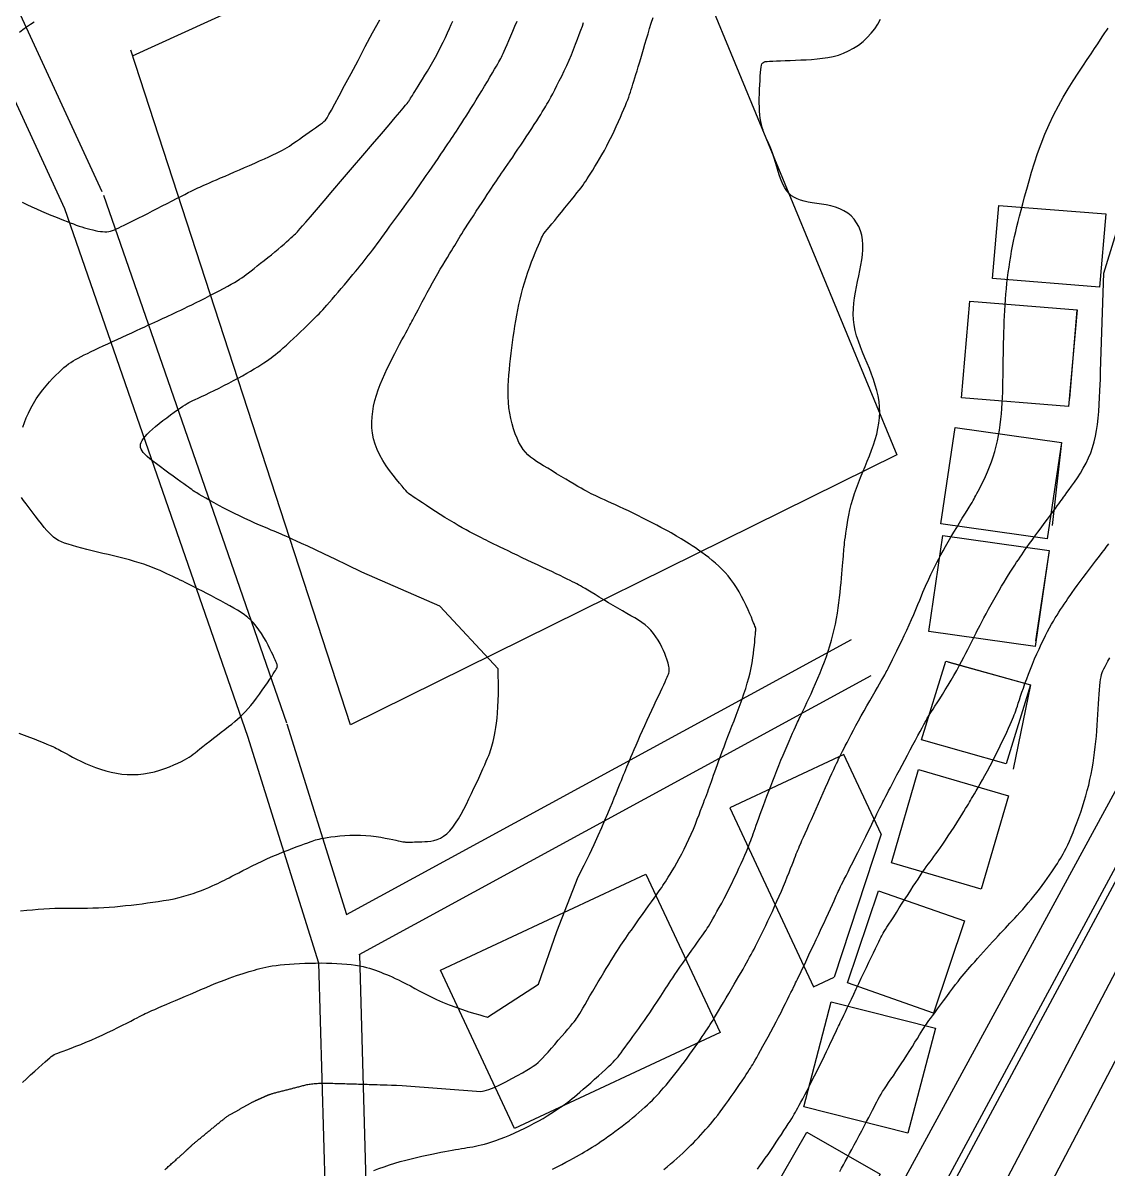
# Model space of a CAD drawing. Header units: millimetres. Extents: x 2899851 to 5794060, y -1331222 to -659598.
# Drawn here: x 3132783 to 3291428, y -1004469 to -836817 of the extents above; entities that cross this region are included whole.
import ezdxf

# ---------------------------------------------------------------- set-up
doc = ezdxf.new("R2010")
doc.units = ezdxf.units.MM
doc.layers.add('b_COLUMN', color=7, linetype='Continuous', lineweight=25)
doc.layers.add('PDF_contours', color=7, linetype='Continuous')
doc.layers.add('ref', color=10, linetype='Continuous')

msp = doc.modelspace()

# ---------------------------------------------------------------- linework, layer by layer
at = {"layer": 'b_COLUMN', "color": 5, "lineweight": 30, "extrusion": (0, 0, -1)}
msp.add_lwpolyline([(-3194767, -1144420), (-3301186, -946244, -0.1352526), (-3302938, -938470), (-3304124, -833155), (-3406802, -821377), (-3408539, -834765), (-3549096, -816526), (-3568312, -943959), (-3707479, -928134), (-3700907, -1056330), (-3467321, -1072490), (-3334100, -1190678), (-3196365, -1201619)], format="xyb", dxfattribs=at)
at = {"layer": 'b_COLUMN', "color": 251, "lineweight": 30, "true_color": 0x636466, "extrusion": (0, 0, -1)}
msp.add_lwpolyline([(-3223460, -1107248), (-3306463, -949101, -0.1356661), (-3308931, -938187), (-3305848, -872970)], format="xyb", dxfattribs=at)
msp.add_lwpolyline([(-3228773, -1110036), (-3293929, -985892)], dxfattribs=at)
at = {"layer": 'PDF_contours', "color": 242, "lineweight": 25, "true_color": 0xcc2026}
msp.add_lwpolyline([(3132437, -966694), (3133329, -966616), (3134189, -966542), (3135025, -966474), (3135842, -966413), (3136646, -966363), (3137444, -966326), (3138241, -966303), (3139037, -966291), (3139834, -966287), (3140630, -966286), (3141426, -966285), (3142223, -966281), (3143019, -966269), (3143816, -966246), (3144613, -966208), (3145410, -966157), (3146207, -966093), (3147004, -966020), (3147802, -965937), (3148599, -965847), (3149397, -965751), (3150194, -965652), (3150992, -965548), (3151786, -965440), (3152574, -965325), (3153353, -965202), (3154121, -965067), (3154874, -964919), (3155608, -964755), (3156322, -964574), (3157012, -964375), (3157675, -964161), (3158307, -963938), (3158905, -963710), (3159465, -963483), (3159984, -963262), (3160458, -963051), (3160883, -962856), (3161261, -962680), (3161602, -962518), (3161924, -962361), (3162242, -962202), (3162572, -962035), (3162930, -961851), (3163332, -961643), (3163795, -961403), (3164328, -961126), (3164928, -960818), (3165582, -960486), (3166281, -960136), (3167014, -959777), (3167771, -959415), (3168542, -959058), (3169315, -958713), (3170080, -958387), (3170828, -958081), (3171549, -957797), (3172234, -957535), (3172872, -957297), (3173454, -957084), (3173970, -956897), (3174411, -956738), (3174772, -956605), (3175071, -956496), (3175328, -956405), (3175567, -956328), (3175810, -956259), (3176078, -956195), (3176394, -956130), (3176780, -956059), (3177253, -955979), (3177806, -955895), (3178427, -955811), (3179105, -955735), (3179826, -955672), (3180579, -955627), (3181351, -955606), (3182132, -955616), (3182908, -955659), (3183669, -955732), (3184403, -955826), (3185101, -955935), (3185751, -956052), (3186342, -956169), (3186863, -956280), (3187304, -956377), (3187658, -956456), (3187936, -956515), (3188153, -956560), (3188325, -956590), (3188468, -956611), (3188595, -956622), (3188724, -956629), (3188868, -956631), (3189042, -956633), (3189246, -956633), (3189481, -956632), (3189747, -956629), (3190043, -956624), (3190369, -956617), (3190724, -956607), (3191108, -956594), (3191519, -956576), (3191954, -956543), (3192407, -956485), (3192872, -956391), (3193343, -956250), (3193815, -956050), (3194283, -955782), (3194741, -955433), (3195185, -954997), (3195615, -954480), (3196033, -953894), (3196439, -953250), (3196836, -952558), (3197225, -951829), (3197608, -951074), (3197986, -950304), (3198359, -949529), (3198725, -948760), (3199079, -948006), (3199417, -947277), (3199735, -946584), (3200029, -945935), (3200293, -945341), (3200525, -944812), (3200722, -944353), (3200887, -943953), (3201027, -943596), (3201145, -943267), (3201249, -942950), (3201344, -942630), (3201435, -942290), (3201527, -941916), (3201625, -941493), (3201727, -941017), (3201829, -940485), (3201929, -939893), (3202022, -939239), (3202106, -938519), (3202176, -937731), (3202231, -936872), (3202267, -935946), (3202286, -934992), (3202293, -934057), (3202291, -933187), (3202283, -932430), (3202273, -931831), (3202265, -931437), (3202261, -931296), (3193709, -922124), (3182345, -917169), (3180238, -916137), (3178420, -915256), (3176865, -914511), (3175549, -913888), (3174444, -913374), (3173526, -912952), (3172769, -912608), (3172147, -912329), (3171635, -912100), (3171209, -911910), (3170843, -911749), (3170515, -911605), (3170200, -911469), (3169874, -911329), (3169512, -911175), (3169091, -910996), (3168593, -910784), (3168022, -910540), (3167390, -910267), (3166707, -909967), (3165985, -909644), (3165235, -909300), (3164467, -908939), (3163693, -908563), (3162924, -908177), (3162169, -907787), (3161441, -907400), (3160749, -907025), (3160105, -906668), (3159519, -906337), (3159001, -906039), (3158562, -905783), (3158208, -905571), (3157921, -905394), (3157678, -905237), (3157455, -905086), (3157231, -904926), (3156981, -904743), (3156683, -904524), (3156314, -904253), (3155858, -903922), (3155329, -903539), (3154747, -903117), (3154135, -902672), (3153512, -902216), (3152901, -901763), (3152321, -901328), (3151795, -900923), (3151339, -900559), (3150953, -900233), (3150636, -899939), (3150384, -899668), (3150194, -899415), (3150063, -899173), (3149988, -898934), (3149965, -898693), (3149994, -898444), (3150073, -898182), (3150205, -897907), (3150391, -897616), (3150632, -897306), (3150931, -896975), (3151287, -896621), (3151703, -896242), (3152177, -895837), (3152696, -895416), (3153242, -894988), (3153799, -894564), (3154350, -894155), (3154880, -893771), (3155370, -893424), (3155805, -893122), (3156174, -892874), (3156490, -892671), (3156774, -892500), (3157045, -892349), (3157323, -892206), (3157627, -892058), (3157978, -891893), (3158396, -891699), (3158893, -891466), (3159463, -891197), (3160089, -890897), (3160758, -890573), (3161456, -890230), (3162168, -889874), (3162880, -889509), (3163577, -889143), (3164247, -888779), (3164886, -888422), (3165493, -888072), (3166066, -887734), (3166604, -887409), (3167105, -887100), (3167567, -886810), (3167989, -886540), (3168372, -886291), (3168724, -886055), (3169058, -885823), (3169384, -885584), (3169715, -885328), (3170062, -885045), (3170436, -884726), (3170849, -884360), (3171309, -883942), (3171806, -883480), (3172326, -882991), (3172856, -882488), (3173381, -881984), (3173888, -881496), (3174364, -881035), (3174794, -880618), (3175170, -880253), (3175500, -879930), (3175796, -879636), (3176072, -879356), (3176341, -879075), (3176616, -878780), (3176909, -878456), (3177234, -878089), (3177600, -877668), (3178001, -877201), (3178428, -876701), (3178872, -876177), (3179323, -875643), (3179773, -875110), (3180211, -874589), (3180628, -874092), (3181018, -873628), (3181383, -873194), (3181726, -872783), (3182052, -872389), (3182366, -872006), (3182672, -871627), (3182974, -871247), (3183276, -870859), (3183583, -870457), (3183896, -870039), (3184219, -869605), (3184551, -869151), (3184897, -868678), (3185257, -868182), (3185634, -867664), (3186029, -867120), (3186443, -866553), (3186869, -865971), (3187297, -865385), (3187720, -864809), (3188128, -864252), (3188512, -863728), (3188865, -863247), (3189176, -862821), (3189442, -862457), (3189671, -862141), (3189877, -861854), (3190073, -861578), (3190273, -861293), (3190490, -860983), (3190736, -860626), (3191027, -860206), (3191369, -859709), (3191756, -859148), (3192173, -858541), (3192609, -857907), (3193051, -857263), (3193485, -856629), (3193900, -856022), (3194281, -855462), (3194621, -854960), (3194923, -854512), (3195195, -854104), (3195446, -853725), (3195685, -853364), (3195918, -853007), (3196154, -852644), (3196402, -852262), (3196667, -851852), (3196952, -851411), (3197255, -850939), (3197577, -850435), (3197917, -849898), (3198274, -849329), (3198649, -848726), (3199041, -848090), (3199449, -847422), (3199864, -846736), (3200277, -846049), (3200679, -845376), (3201062, -844733), (3201415, -844137), (3201729, -843604), (3201996, -843150), (3202209, -842785), (3202378, -842491), (3202514, -842247), (3202630, -842027), (3202738, -841809), (3202850, -841569), (3202978, -841284), (3203135, -840930), (3203331, -840490), (3203561, -839969), (3203821, -839378), (3204104, -838728), (3204406, -838030), (3204720, -837296), (3205040, -836536)], dxfattribs=at)
at = {"layer": 'PDF_contours', "color": 3, "lineweight": 25}
for points in [[(3132680, -863049), (3133364, -863382), (3134068, -863709), (3134783, -864030), (3135497, -864340), (3136200, -864638), (3136883, -864921), (3137536, -865188), (3138147, -865434), (3138710, -865660), (3139228, -865865), (3139709, -866052), (3140159, -866223), (3140585, -866379), (3140994, -866523), (3141393, -866656), (3141789, -866780), (3142187, -866897), (3142585, -867005), (3142979, -867102), (3143365, -867186), (3143740, -867256), (3144099, -867310), (3144439, -867345), (3144757, -867359), (3145050, -867352), (3145326, -867322), (3145595, -867267), (3145866, -867189), (3146149, -867086), (3146454, -866957), (3146790, -866801), (3147167, -866619), (3147592, -866410), (3148065, -866174), (3148582, -865915), (3149140, -865633), (3149735, -865331), (3150365, -865011), (3151026, -864673), (3151716, -864321), (3152428, -863956), (3153151, -863586), (3153873, -863216), (3154578, -862855), (3155253, -862510), (3155885, -862187), (3156460, -861894), (3156964, -861638), (3157390, -861423), (3157750, -861243), (3158064, -861090), (3158352, -860952), (3158631, -860823), (3158921, -860692), (3159241, -860551), (3159611, -860390), (3160044, -860202), (3160539, -859987), (3161089, -859750), (3161688, -859491), (3162329, -859215), (3163005, -858922), (3163711, -858617), (3164438, -858302), (3165181, -857980), (3165929, -857654), (3166669, -857329), (3167391, -857010), (3168083, -856700), (3168734, -856404), (3169332, -856125), (3169865, -855870), (3170327, -855639), (3170729, -855426), (3171088, -855225), (3171418, -855027), (3171737, -854823), (3172059, -854607), (3172401, -854371), (3172780, -854105), (3173205, -853807), (3173666, -853483), (3174147, -853146), (3174631, -852805), (3175104, -852474), (3175548, -852162), (3175948, -851881), (3176289, -851642), (3176561, -851447), (3176788, -851256), (3177004, -851021), (3177239, -850694), (3177525, -850225), (3177895, -849565), (3178381, -848666), (3179014, -847479), (3179813, -845978), (3180747, -844223), (3181772, -842299), (3182841, -840289), (3183912, -838276), (3184938, -836345)], [(3134403, -836700), (3133865, -837055), (3133324, -837426), (3132788, -837811), (3132261, -838209)]]:
    msp.add_lwpolyline(points, dxfattribs=at)
at = {"layer": 'PDF_contours', "color": 67, "lineweight": 25, "true_color": 0x72732f}
for points in [[(3132756, -895931), (3132994, -895284), (3133268, -894600), (3133578, -893893), (3133926, -893177), (3134313, -892470), (3134739, -891782), (3135194, -891121), (3135670, -890490), (3136156, -889894), (3136644, -889336), (3137121, -888820), (3137580, -888350), (3138009, -887930), (3138403, -887563), (3138768, -887242), (3139112, -886960), (3139445, -886707), (3139777, -886477), (3140117, -886261), (3140475, -886052), (3140859, -885840), (3141278, -885620), (3141733, -885390), (3142222, -885148), (3142747, -884895), (3143305, -884630), (3143897, -884353), (3144522, -884062), (3145179, -883758), (3145866, -883440), (3146574, -883114), (3147291, -882783), (3148006, -882454), (3148708, -882131), (3149384, -881819), (3150024, -881524), (3150617, -881251), (3151154, -881003), (3151642, -880778), (3152090, -880571), (3152508, -880378), (3152905, -880193), (3153292, -880014), (3153677, -879835), (3154070, -879652), (3154480, -879461), (3154911, -879260), (3155365, -879046), (3155846, -878818), (3156356, -878574), (3156899, -878312), (3157477, -878030), (3158094, -877726), (3158748, -877399), (3159430, -877056), (3160123, -876703), (3160813, -876347), (3161485, -875996), (3162125, -875657), (3162718, -875337), (3163249, -875042), (3163708, -874778), (3164107, -874538), (3164462, -874313), (3164789, -874092), (3165104, -873867), (3165425, -873628), (3165766, -873366), (3166144, -873071), (3166570, -872737), (3167039, -872370), (3167539, -871976), (3168058, -871565), (3168586, -871144), (3169110, -870721), (3169620, -870304), (3170104, -869902), (3170553, -869522), (3170965, -869165), (3171338, -868835), (3171674, -868533), (3171971, -868261), (3172229, -868021), (3172448, -867816), (3172628, -867646), (3172774, -867506), (3172915, -867364), (3173089, -867177), (3173331, -866906), (3173676, -866508), (3174162, -865943), (3174823, -865170), (3175697, -864147), (3176801, -862854), (3178092, -861342), (3179508, -859684), (3180987, -857951), (3182468, -856216), (3183890, -854550), (3185190, -853024), (3186307, -851712), (3187196, -850667), (3187872, -849869), (3188367, -849281), (3188713, -848866), (3188940, -848587), (3189081, -848407), (3189167, -848287), (3189230, -848191), (3189296, -848088), (3189374, -847964), (3189467, -847816), (3189581, -847636), (3189718, -847418), (3189882, -847158), (3190078, -846847), (3190309, -846482), (3190577, -846057), (3190879, -845577), (3191209, -845045), (3191561, -844469), (3191930, -843852), (3192311, -843200), (3192698, -842519), (3193085, -841813), (3193467, -841090), (3193840, -840361), (3194199, -839638), (3194540, -838934), (3194858, -838262), (3195149, -837635), (3195409, -837066), (3195634, -836566)], [(3132186, -940700), (3132965, -940986), (3133721, -941273), (3134443, -941554), (3135118, -941824), (3135736, -942077), (3136285, -942306), (3136754, -942507), (3137136, -942675), (3137448, -942819), (3137712, -942947), (3137950, -943069), (3138185, -943196), (3138439, -943337), (3138733, -943501), (3139089, -943699), (3139526, -943936), (3140037, -944208), (3140614, -944502), (3141247, -944811), (3141926, -945124), (3142641, -945431), (3143384, -945722), (3144143, -945989), (3144912, -946221), (3145687, -946417), (3146468, -946572), (3147254, -946684), (3148044, -946751), (3148837, -946771), (3149633, -946740), (3150430, -946657), (3151227, -946521), (3152013, -946339), (3152780, -946122), (3153516, -945879), (3154212, -945621), (3154856, -945357), (3155440, -945097), (3155951, -944851), (3156385, -944627), (3156755, -944418), (3157080, -944215), (3157377, -944010), (3157666, -943795), (3157965, -943560), (3158291, -943297), (3158664, -942997), (3159097, -942654), (3159581, -942275), (3160103, -941868), (3160650, -941444), (3161209, -941011), (3161766, -940578), (3162309, -940155), (3162824, -939750), (3163301, -939371), (3163745, -939009), (3164163, -938655), (3164561, -938299), (3164948, -937930), (3165331, -937538), (3165717, -937114), (3166114, -936647), (3166525, -936130), (3166946, -935577), (3167367, -935004), (3167779, -934426), (3168172, -933861), (3168539, -933324), (3168870, -932832), (3169156, -932401), (3169391, -932043), (3169577, -931753), (3169720, -931521), (3169826, -931336), (3169898, -931190), (3169944, -931071), (3169968, -930971), (3169976, -930879), (3169971, -930785), (3169951, -930681), (3169915, -930556), (3169857, -930402), (3169776, -930210), (3169667, -929969), (3169528, -929672), (3169355, -929307), (3169146, -928872), (3168903, -928377), (3168630, -927838), (3168328, -927271), (3168001, -926694), (3167652, -926120), (3167283, -925568), (3166898, -925052), (3166499, -924585), (3166082, -924162), (3165645, -923774), (3165183, -923414), (3164693, -923071), (3164170, -922739), (3163612, -922408), (3163015, -922070), (3162377, -921718), (3161710, -921356), (3161026, -920992), (3160341, -920631), (3159667, -920279), (3159018, -919944), (3158408, -919632), (3157851, -919348), (3157355, -919098), (3156913, -918877), (3156513, -918678), (3156141, -918496), (3155786, -918323), (3155434, -918153), (3155074, -917979), (3154693, -917796), (3154280, -917597), (3153834, -917385), (3153355, -917164), (3152842, -916934), (3152296, -916701), (3151717, -916467), (3151105, -916236), (3150460, -916009), (3149782, -915790), (3149075, -915579), (3148344, -915374), (3147592, -915174), (3146823, -914979), (3146042, -914787), (3145253, -914597), (3144460, -914408), (3143667, -914219), (3142884, -914030), (3142118, -913841), (3141379, -913652), (3140677, -913463), (3140019, -913273), (3139415, -913084), (3138874, -912894), (3138400, -912703), (3137985, -912502), (3137612, -912283), (3137268, -912037), (3136938, -911755), (3136608, -911428), (3136264, -911048), (3135891, -910604), (3135479, -910093), (3135039, -909531), (3134582, -908938), (3134124, -908334), (3133679, -907740), (3133259, -907175), (3132880, -906661), (3132554, -906217)]]:
    msp.add_lwpolyline(points, dxfattribs=at)
at = {"layer": 'PDF_contours', "color": 114, "lineweight": 25, "true_color": 0x129a48}
msp.add_lwpolyline([(3153528, -1004541), (3153651, -1004433), (3153774, -1004325), (3153897, -1004217), (3154020, -1004108), (3154143, -1004000), (3154266, -1003892), (3154389, -1003784), (3154512, -1003676), (3154635, -1003567), (3154757, -1003460), (3154879, -1003353), (3154998, -1003248), (3155116, -1003144), (3155231, -1003042), (3155343, -1002943), (3155452, -1002848), (3155556, -1002755), (3155656, -1002667), (3155751, -1002583), (3155841, -1002503), (3155926, -1002427), (3156005, -1002357), (3156077, -1002292), (3156143, -1002233), (3156203, -1002179), (3156256, -1002131), (3156304, -1002087), (3156348, -1002046), (3156388, -1002009), (3156426, -1001973), (3156463, -1001940), (3156498, -1001906), (3156533, -1001873), (3156568, -1001841), (3156603, -1001808), (3156639, -1001775), (3156674, -1001742), (3156709, -1001709), (3156744, -1001676), (3156779, -1001643), (3156815, -1001610), (3156850, -1001577), (3156885, -1001544), (3156920, -1001511), (3156955, -1001478), (3156991, -1001445), (3157026, -1001412), (3157061, -1001379), (3157096, -1001346), (3157131, -1001313), (3157167, -1001280), (3157202, -1001247), (3157237, -1001214), (3157272, -1001181), (3157307, -1001148), (3157342, -1001115), (3157378, -1001082), (3157414, -1001048), (3157452, -1001013), (3157493, -1000975), (3157538, -1000935), (3157588, -1000891), (3157643, -1000843), (3157705, -1000789), (3157774, -1000730), (3157849, -1000666), (3157931, -1000597), (3158019, -1000524), (3158111, -1000448), (3158207, -1000368), (3158306, -1000286), (3158407, -1000202), (3158511, -1000116), (3158615, -1000030), (3158722, -999942), (3158829, -999854), (3158937, -999765), (3159046, -999675), (3159155, -999585), (3159265, -999495), (3159374, -999405), (3159484, -999315), (3159593, -999225), (3159703, -999135), (3159812, -999045), (3159922, -998955), (3160031, -998864), (3160141, -998774), (3160250, -998684), (3160360, -998594), (3160469, -998504), (3160579, -998414), (3160688, -998324), (3160798, -998234), (3160907, -998144), (3161017, -998054), (3161126, -997963), (3161236, -997873), (3161345, -997784), (3161454, -997695), (3161563, -997606), (3161671, -997518), (3161779, -997432), (3161886, -997346), (3161993, -997261), (3162099, -997178), (3162204, -997097), (3162308, -997018), (3162411, -996942), (3162512, -996868), (3162612, -996798), (3162711, -996731), (3162807, -996667), (3162902, -996607), (3162996, -996549), (3163088, -996494), (3163179, -996440), (3163270, -996388), (3163361, -996337), (3163451, -996287), (3163541, -996236), (3163631, -996186), (3163721, -996135), (3163811, -996084), (3163901, -996034), (3163991, -995983), (3164081, -995933), (3164172, -995882), (3164262, -995832), (3164352, -995781), (3164442, -995731), (3164532, -995680), (3164622, -995630), (3164712, -995579), (3164802, -995529), (3164892, -995478), (3164982, -995427), (3165073, -995377), (3165163, -995326), (3165253, -995276), (3165343, -995225), (3165433, -995175), (3165523, -995124), (3165613, -995074), (3165703, -995023), (3165793, -994973), (3165882, -994923), (3165969, -994875), (3166056, -994827), (3166140, -994781), (3166222, -994736), (3166301, -994694), (3166377, -994654), (3166450, -994616), (3166521, -994580), (3166589, -994546), (3166655, -994513), (3166719, -994482), (3166781, -994453), (3166841, -994424), (3166900, -994397), (3166958, -994370), (3167014, -994345), (3167070, -994320), (3167125, -994295), (3167180, -994271), (3167234, -994247), (3167288, -994224), (3167342, -994200), (3167396, -994176), (3167450, -994153), (3167504, -994129), (3167558, -994105), (3167612, -994082), (3167666, -994058), (3167720, -994035), (3167774, -994011), (3167828, -993987), (3167882, -993964), (3167936, -993940), (3167990, -993916), (3168044, -993893), (3168098, -993869), (3168152, -993845), (3168206, -993822), (3168260, -993798), (3168315, -993774), (3168370, -993750), (3168426, -993726), (3168482, -993702), (3168540, -993678), (3168599, -993654), (3168659, -993629), (3168722, -993604), (3168789, -993579), (3168860, -993552), (3168936, -993525), (3169019, -993497), (3169110, -993468), (3169210, -993438), (3169319, -993406), (3169437, -993373), (3169562, -993338), (3169693, -993303), (3169829, -993267), (3169969, -993231), (3170111, -993194), (3170254, -993157), (3170398, -993120), (3170542, -993083), (3170685, -993045), (3170829, -993008), (3170973, -992971), (3171116, -992934), (3171260, -992897), (3171403, -992860), (3171547, -992823), (3171691, -992786), (3171834, -992749), (3171978, -992712), (3172122, -992674), (3172265, -992637), (3172409, -992600), (3172552, -992563), (3172696, -992526), (3172840, -992489), (3172983, -992452), (3173127, -992415), (3173271, -992378), (3173414, -992341), (3173558, -992304), (3173702, -992267), (3173845, -992229), (3173990, -992193), (3174138, -992157), (3174290, -992122), (3174446, -992089), (3174609, -992058), (3174780, -992030), (3174959, -992004), (3175149, -991981), (3175348, -991962), (3175557, -991945), (3175776, -991932), (3176003, -991921), (3176240, -991913), (3176484, -991908), (3176737, -991905), (3176998, -991905), (3177266, -991907), (3177540, -991910), (3177819, -991916), (3178101, -991923), (3178387, -991930), (3178675, -991938), (3178963, -991947), (3179252, -991955), (3179541, -991964), (3179829, -991972), (3180118, -991981), (3180407, -991989), (3180696, -991998), (3180985, -992006), (3181273, -992015), (3181563, -992024), (3181854, -992032), (3182150, -992041), (3182453, -992050), (3182764, -992059), (3183087, -992069), (3183424, -992079), (3183776, -992089), (3184148, -992100), (3184549, -992112), (3184991, -992125), (3185485, -992140), (3186042, -992156), (3186673, -992175), (3187390, -992196), (3188204, -992220), (3199738, -993108), (3200237, -993047), (3200893, -992847), (3201667, -992537), (3202515, -992147), (3203398, -991705), (3204273, -991242), (3205099, -990787), (3205836, -990369), (3206452, -990011), (3206961, -989702), (3207388, -989423), (3207755, -989155), (3208089, -988880), (3208413, -988580), (3208751, -988236), (3209127, -987829), (3209559, -987347), (3210036, -986807), (3210540, -986229), (3211053, -985635), (3211558, -985048), (3212036, -984489), (3212470, -983980), (3212841, -983543), (3213138, -983192), (3213373, -982911), (3213560, -982676), (3213719, -982464), (3213865, -982250), (3214015, -982011), (3214187, -981723), (3214397, -981363), (3214658, -980913), (3214965, -980382), (3215310, -979786), (3215684, -979142), (3216079, -978464), (3216486, -977769), (3216896, -977073), (3217301, -976392), (3217693, -975738), (3218070, -975115), (3218432, -974525), (3218777, -973969), (3219104, -973446), (3219412, -972959), (3219700, -972508), (3219967, -972094), (3220214, -971716), (3220449, -971363), (3220679, -971021), (3220914, -970678), (3221163, -970320), (3221435, -969933), (3221739, -969504), (3222083, -969020), (3222473, -968474), (3222899, -967878), (3223347, -967251), (3223803, -966614), (3224253, -965984), (3224683, -965381), (3225080, -964824), (3225429, -964332), (3225721, -963917), (3225965, -963567), (3226173, -963263), (3226359, -962985), (3226535, -962715), (3226714, -962432), (3226909, -962119), (3227133, -961755), (3227396, -961327), (3227694, -960836), (3228020, -960289), (3228366, -959693), (3228726, -959055), (3229093, -958381), (3229459, -957680), (3229817, -956956), (3230161, -956217), (3230490, -955474), (3230802, -954735), (3231096, -954010), (3231372, -953309), (3231628, -952643), (3231864, -952019), (3232079, -951449), (3232272, -950939), (3232446, -950481), (3232605, -950063), (3232753, -949674), (3232893, -949304), (3233029, -948940), (3233165, -948571), (3233304, -948186), (3233449, -947776), (3233603, -947338), (3233766, -946870), (3233941, -946372), (3234127, -945842), (3234328, -945279), (3234543, -944683), (3234775, -944052), (3235024, -943386), (3235288, -942689), (3235565, -941965), (3235851, -941218), (3236146, -940453), (3236445, -939675), (3236747, -938888), (3237048, -938097), (3237346, -937304), (3237638, -936513), (3237921, -935725), (3238192, -934941), (3238447, -934162), (3238683, -933390), (3238897, -932626), (3239086, -931871), (3239247, -931128), (3239383, -930404), (3239496, -929708), (3239588, -929047), (3239663, -928430), (3239723, -927866), (3239771, -927362), (3239810, -926927), (3239842, -926567), (3239867, -926275), (3239888, -926043), (3239903, -925863), (3239915, -925725), (3239922, -925621), (3239927, -925543), (3239928, -925482), (3239927, -925428), (3239920, -925369), (3239900, -925293), (3239865, -925187), (3239808, -925038), (3239726, -924833), (3239613, -924559), (3239465, -924204), (3239279, -923760), (3239055, -923237), (3238798, -922654), (3238510, -922027), (3238194, -921372), (3237853, -920706), (3237490, -920045), (3237108, -919407), (3236709, -918804), (3236296, -918237), (3235868, -917703), (3235427, -917200), (3234973, -916723), (3234508, -916271), (3234032, -915840), (3233546, -915428), (3233051, -915031), (3232553, -914652), (3232056, -914289), (3231566, -913945), (3231088, -913620), (3230627, -913314), (3230188, -913030), (3229777, -912768), (3229397, -912527), (3229037, -912301), (3228685, -912086), (3228329, -911873), (3227957, -911656), (3227556, -911428), (3227114, -911183), (3226617, -910914), (3226059, -910617), (3225447, -910295), (3224792, -909954), (3224106, -909603), (3223402, -909245), (3222690, -908888), (3221983, -908539), (3221293, -908202), (3220629, -907884), (3219995, -907585), (3219393, -907305), (3218824, -907044), (3218291, -906801), (3217795, -906576), (3217337, -906370), (3216921, -906180), (3216543, -906007), (3216194, -905843), (3215860, -905681), (3215525, -905512), (3215176, -905329), (3214799, -905123), (3214380, -904887), (3213904, -904612), (3213363, -904294), (3212767, -903940), (3212132, -903559), (3211473, -903162), (3210806, -902758), (3210146, -902357), (3209510, -901968), (3208912, -901603), (3208365, -901266), (3207867, -900948), (3207412, -900637), (3206996, -900319), (3206613, -899982), (3206258, -899611), (3205925, -899194), (3205609, -898718), (3205306, -898174), (3205019, -897566), (3204751, -896904), (3204506, -896197), (3204288, -895454), (3204099, -894684), (3203945, -893897), (3203828, -893101), (3203751, -892303), (3203711, -891507), (3203703, -890711), (3203722, -889915), (3203763, -889119), (3203822, -888324), (3203895, -887528), (3203976, -886733), (3204062, -885938), (3204153, -885143), (3204249, -884348), (3204351, -883553), (3204460, -882759), (3204577, -881964), (3204702, -881169), (3204837, -880375), (3204981, -879581), (3205137, -878787), (3205304, -877994), (3205484, -877203), (3205678, -876413), (3205888, -875625), (3206113, -874840), (3206355, -874058), (3206614, -873281), (3206884, -872519), (3207157, -871782), (3207428, -871082), (3207688, -870430), (3207931, -869838), (3208149, -869316), (3208336, -868875), (3208487, -868522), (3208615, -868238), (3208734, -867999), (3208859, -867783), (3209005, -867565), (3209187, -867323), (3209419, -867032), (3209716, -866669), (3210089, -866219), (3210523, -865694), (3211001, -865115), (3211505, -864504), (3212017, -863882), (3212519, -863270), (3212992, -862688), (3213419, -862158), (3213786, -861694), (3214100, -861289), (3214373, -860926), (3214616, -860590), (3214841, -860268), (3215060, -859943), (3215284, -859601), (3215525, -859228), (3215792, -858810), (3216084, -858347), (3216398, -857843), (3216728, -857299), (3217072, -856719), (3217425, -856105), (3217784, -855460), (3218145, -854786), (3218505, -854087), (3218859, -853374), (3219203, -852657), (3219535, -851948), (3219849, -851258), (3220142, -850598), (3220411, -849980), (3220650, -849415), (3220860, -848910), (3221041, -848458), (3221200, -848047), (3221342, -847664), (3221472, -847299), (3221594, -846939), (3221714, -846574), (3221836, -846190), (3221965, -845779), (3222102, -845337), (3222247, -844864), (3222400, -844360), (3222562, -843824), (3222732, -843254), (3222911, -842652), (3223099, -842015), (3223296, -841344), (3223501, -840643), (3223716, -839916), (3223938, -839167), (3224168, -838400), (3224406, -837621), (3224650, -836833), (3224901, -836041)], dxfattribs=at)
at = {"layer": 'PDF_contours', "color": 52, "lineweight": 25, "true_color": 0xc7c82d}
msp.add_lwpolyline([(3184084, -1004657), (3184820, -1004388), (3185582, -1004123), (3186361, -1003865), (3187154, -1003618), (3187952, -1003383), (3188750, -1003164), (3189542, -1002960), (3190323, -1002770), (3191088, -1002595), (3191829, -1002432), (3192542, -1002283), (3193222, -1002146), (3193862, -1002020), (3194459, -1001906), (3195015, -1001802), (3195536, -1001707), (3196024, -1001620), (3196485, -1001539), (3196923, -1001465), (3197342, -1001395), (3197747, -1001329), (3198142, -1001265), (3198535, -1001199), (3198935, -1001126), (3199349, -1001042), (3199786, -1000941), (3200254, -1000821), (3200760, -1000674), (3201314, -1000498), (3201919, -1000289), (3202570, -1000048), (3203256, -999779), (3203967, -999486), (3204692, -999172), (3205422, -998841), (3206147, -998496), (3206856, -998140), (3207541, -997777), (3208197, -997411), (3208822, -997047), (3209413, -996690), (3209967, -996342), (3210481, -996010), (3210952, -995698), (3211377, -995409), (3211757, -995147), (3212102, -994902), (3212426, -994664), (3212744, -994422), (3213068, -994166), (3213413, -993884), (3213793, -993565), (3214221, -993200), (3214707, -992781), (3215238, -992320), (3215797, -991830), (3216366, -991327), (3216928, -990826), (3217467, -990343), (3217964, -989890), (3218402, -989485), (3218769, -989136), (3219076, -988833), (3219337, -988559), (3219569, -988299), (3219787, -988037), (3220006, -987757), (3220242, -987443), (3220510, -987079), (3220821, -986653), (3221172, -986172), (3221555, -985646), (3221960, -985087), (3222379, -984503), (3222805, -983907), (3223229, -983309), (3223642, -982719), (3224038, -982147), (3224416, -981595), (3224775, -981064), (3225115, -980555), (3225437, -980070), (3225741, -979609), (3226026, -979174), (3226292, -978765), (3226542, -978382), (3226782, -978016), (3227019, -977654), (3227263, -977286), (3227520, -976901), (3227799, -976486), (3228107, -976031), (3228454, -975524), (3228843, -974959), (3229265, -974350), (3229706, -973714), (3230154, -973072), (3230594, -972441), (3231015, -971840), (3231402, -971288), (3231743, -970804), (3232028, -970399), (3232267, -970061), (3232470, -969768), (3232651, -969502), (3232822, -969242), (3232995, -968969), (3233183, -968661), (3233399, -968299), (3233651, -967869), (3233938, -967371), (3234253, -966816), (3234591, -966209), (3234946, -965559), (3235312, -964874), (3235685, -964160), (3236058, -963427), (3236426, -962681), (3236785, -961933), (3237132, -961194), (3237462, -960475), (3237773, -959785), (3238060, -959137), (3238320, -958540), (3238549, -958006), (3238745, -957540), (3238913, -957132), (3239060, -956767), (3239191, -956431), (3239313, -956107), (3239432, -955781), (3239555, -955438), (3239688, -955062), (3239836, -954643), (3240000, -954179), (3240180, -953673), (3240374, -953128), (3240583, -952546), (3240806, -951931), (3241042, -951284), (3241290, -950609), (3241552, -949908), (3241824, -949186), (3242105, -948448), (3242395, -947698), (3242691, -946941), (3242993, -946182), (3243298, -945426), (3243606, -944677), (3243914, -943941), (3244218, -943225), (3244515, -942537), (3244800, -941884), (3245069, -941275), (3245317, -940717), (3245541, -940218), (3245735, -939786), (3245899, -939424), (3246039, -939117), (3246164, -938844), (3246284, -938585), (3246408, -938320), (3246545, -938029), (3246706, -937692), (3246899, -937287), (3247131, -936802), (3247397, -936240), (3247692, -935613), (3248007, -934932), (3248336, -934207), (3248672, -933450), (3249008, -932670), (3249337, -931880), (3249653, -931088), (3249954, -930295), (3250240, -929503), (3250508, -928710), (3250759, -927917), (3250991, -927124), (3251204, -926330), (3251397, -925537), (3251568, -924743), (3251719, -923952), (3251854, -923166), (3251972, -922389), (3252077, -921622), (3252169, -920869), (3252252, -920133), (3252327, -919416), (3252395, -918721), (3252458, -918053), (3252515, -917415), (3252567, -916811), (3252614, -916246), (3252656, -915724), (3252694, -915249), (3252727, -914824), (3252757, -914451), (3252785, -914117), (3252813, -913805), (3252843, -913498), (3252876, -913180), (3252915, -912834), (3252962, -912444), (3253018, -911994), (3253085, -911471), (3253166, -910880), (3253265, -910232), (3253382, -909535), (3253521, -908801), (3253685, -908037), (3253877, -907255), (3254098, -906463), (3254350, -905670), (3254630, -904877), (3254930, -904085), (3255246, -903293), (3255570, -902501), (3255898, -901708), (3256224, -900916), (3256541, -900124), (3256844, -899332), (3257127, -898539), (3257383, -897746), (3257607, -896953), (3257792, -896159), (3257933, -895365), (3258023, -894570), (3258055, -893774), (3258027, -892977), (3257942, -892180), (3257804, -891382), (3257621, -890584), (3257397, -889785), (3257138, -888986), (3256850, -888186), (3256538, -887386), (3256208, -886586), (3255872, -885785), (3255538, -884985), (3255219, -884185), (3254924, -883385), (3254665, -882586), (3254451, -881787), (3254295, -880989), (3254203, -880192), (3254171, -879395), (3254190, -878599), (3254255, -877804), (3254356, -877009), (3254485, -876215), (3254637, -875420), (3254802, -874626), (3254972, -873833), (3255139, -873043), (3255293, -872259), (3255425, -871485), (3255525, -870723), (3255585, -869978), (3255593, -869251), (3255543, -868547), (3255425, -867869), (3255239, -867221), (3254989, -866610), (3254674, -866040), (3254298, -865517), (3253862, -865047), (3253368, -864634), (3252817, -864283), (3252214, -863998), (3251570, -863771), (3250897, -863591), (3250209, -863447), (3249519, -863328), (3248841, -863225), (3248186, -863125), (3247568, -863020), (3246999, -862897), (3246476, -862750), (3245998, -862571), (3245562, -862352), (3245164, -862086), (3244801, -861765), (3244471, -861382), (3244171, -860930), (3243897, -860404), (3243646, -859818), (3243414, -859189), (3243198, -858533), (3242993, -857868), (3242796, -857210), (3242603, -856576), (3242410, -855982), (3242216, -855443), (3242020, -854952), (3241827, -854500), (3241638, -854078), (3241457, -853678), (3241285, -853289), (3241126, -852902), (3240982, -852509), (3240855, -852101), (3240746, -851673), (3240654, -851223), (3240579, -850748), (3240520, -850244), (3240477, -849708), (3240449, -849137), (3240436, -848527), (3240438, -847880), (3240452, -847208), (3240476, -846529), (3240508, -845861), (3240546, -845220), (3240587, -844623), (3240629, -844088), (3240671, -843633), (3240711, -843269), (3240760, -842989), (3240831, -842781), (3240936, -842635), (3241088, -842537), (3241298, -842475), (3241580, -842439), (3241945, -842415), (3242403, -842395), (3242945, -842374), (3243559, -842353), (3244234, -842329), (3244956, -842303), (3245715, -842273), (3246497, -842237), (3247292, -842196), (3248089, -842147), (3248884, -842083), (3249675, -841995), (3250460, -841876), (3251237, -841717), (3252005, -841510), (3252761, -841246), (3253503, -840918), (3254229, -840520), (3254931, -840056), (3255601, -839534), (3256230, -838959), (3256811, -838338), (3257334, -837680), (3257792, -836990), (3258177, -836275)], dxfattribs=at)
at = {"layer": 'PDF_contours', "color": 175, "lineweight": 25, "true_color": 0x4553a5}
msp.add_lwpolyline([(3132704, -991787), (3133295, -991256), (3133903, -990708), (3134506, -990163), (3135081, -989642), (3135604, -989169), (3136052, -988763), (3136410, -988441), (3136694, -988193), (3136929, -988003), (3137140, -987855), (3137351, -987734), (3137587, -987624), (3137872, -987510), (3138232, -987375), (3138684, -987208), (3139223, -987007), (3139835, -986775), (3140510, -986515), (3141234, -986229), (3141995, -985921), (3142781, -985591), (3143580, -985244), (3144379, -984882), (3145168, -984513), (3145934, -984143), (3146668, -983780), (3147359, -983432), (3147995, -983106), (3148565, -982811), (3149060, -982552), (3149472, -982335), (3149817, -982154), (3150115, -982000), (3150387, -981862), (3150651, -981732), (3150930, -981600), (3151243, -981458), (3151609, -981295), (3152046, -981105), (3152548, -980889), (3153110, -980648), (3153723, -980387), (3154380, -980108), (3155072, -979813), (3155793, -979506), (3156534, -979190), (3157288, -978867), (3158049, -978542), (3158807, -978218), (3159557, -977900), (3160292, -977592), (3161003, -977299), (3161685, -977024), (3162329, -976772), (3162930, -976546), (3163492, -976344), (3164017, -976163), (3164511, -976000), (3164976, -975852), (3165417, -975717), (3165839, -975591), (3166245, -975472), (3166640, -975357), (3167033, -975246), (3167430, -975139), (3167841, -975037), (3168274, -974940), (3168737, -974848), (3169239, -974763), (3169787, -974683), (3170389, -974611), (3171040, -974545), (3171731, -974487), (3172458, -974437), (3173212, -974396), (3173987, -974363), (3174775, -974341), (3175571, -974328), (3176366, -974325), (3177155, -974334), (3177932, -974354), (3178689, -974386), (3179422, -974430), (3180124, -974487), (3180788, -974557), (3181409, -974641), (3181982, -974738), (3182511, -974848), (3183003, -974969), (3183464, -975100), (3183900, -975238), (3184316, -975383), (3184720, -975533), (3185118, -975686), (3185515, -975842), (3185918, -976004), (3186333, -976177), (3186766, -976365), (3187224, -976573), (3187713, -976805), (3188239, -977066), (3188808, -977360), (3189425, -977690), (3190091, -978050), (3190806, -978433), (3191567, -978831), (3192376, -979238), (3193230, -979646), (3194130, -980048), (3195074, -980435), (3196056, -980802), (3197040, -981141), (3197986, -981446), (3198853, -981710), (3199598, -981927), (3200182, -982090), (3200562, -982193), (3200698, -982229), (3208179, -977421), (3210856, -969715), (3213979, -961738), (3214842, -960017), (3215609, -958440), (3216287, -957000), (3216885, -955691), (3217411, -954504), (3217873, -953433), (3218279, -952470), (3218638, -951608), (3218957, -950839), (3219242, -950153), (3219495, -949539), (3219722, -948989), (3219926, -948490), (3220112, -948034), (3220284, -947609), (3220447, -947206), (3220604, -946814), (3220759, -946425), (3220917, -946030), (3221082, -945622), (3221258, -945192), (3221448, -944732), (3221657, -944233), (3221889, -943687), (3222146, -943089), (3222427, -942445), (3222727, -941762), (3223043, -941050), (3223371, -940316), (3223708, -939569), (3224049, -938818), (3224391, -938070), (3224730, -937335), (3225062, -936620), (3225383, -935932), (3225688, -935280), (3225974, -934671), (3226235, -934114), (3226469, -933615), (3226670, -933184), (3226836, -932823), (3226970, -932527), (3227073, -932283), (3227150, -932081), (3227205, -931910), (3227240, -931759), (3227260, -931618), (3227267, -931475), (3227263, -931321), (3227249, -931149), (3227220, -930956), (3227175, -930735), (3227110, -930484), (3227023, -930195), (3226913, -929866), (3226775, -929491), (3226609, -929067), (3226412, -928605), (3226187, -928115), (3225931, -927610), (3225645, -927100), (3225329, -926598), (3224982, -926116), (3224604, -925665), (3224196, -925254), (3223756, -924876), (3223285, -924524), (3222782, -924187), (3222246, -923859), (3221677, -923528), (3221074, -923188), (3220438, -922828), (3219770, -922443), (3219083, -922040), (3218390, -921629), (3217708, -921220), (3217051, -920823), (3216433, -920448), (3215870, -920105), (3215375, -919804), (3214959, -919551), (3214608, -919340), (3214302, -919161), (3214023, -919002), (3213751, -918853), (3213468, -918705), (3213153, -918547), (3212789, -918368), (3212359, -918161), (3211868, -917926), (3211321, -917665), (3210725, -917383), (3210087, -917081), (3209414, -916763), (3208712, -916431), (3207989, -916089), (3207251, -915739), (3206509, -915387), (3205772, -915037), (3205052, -914694), (3204358, -914363), (3203701, -914048), (3203091, -913756), (3202539, -913490), (3202051, -913254), (3201618, -913043), (3201227, -912851), (3200864, -912671), (3200517, -912497), (3200172, -912322), (3199816, -912141), (3199437, -911946), (3199023, -911731), (3198573, -911496), (3198087, -911238), (3197567, -910957), (3197013, -910651), (3196426, -910318), (3195806, -909958), (3195155, -909569), (3194476, -909153), (3193782, -908719), (3193089, -908278), (3192413, -907843), (3191771, -907425), (3191179, -907036), (3190652, -906688), (3190206, -906393), (3189852, -906158), (3189573, -905966), (3189346, -905798), (3189149, -905633), (3188959, -905450), (3188754, -905230), (3188510, -904950), (3188206, -904591), (3187826, -904138), (3187384, -903598), (3186899, -902983), (3186393, -902306), (3185887, -901580), (3185402, -900817), (3184957, -900029), (3184574, -899231), (3184270, -898431), (3184043, -897632), (3183890, -896834), (3183805, -896036), (3183784, -895240), (3183822, -894444), (3183915, -893649), (3184057, -892855), (3184245, -892062), (3184472, -891270), (3184736, -890481), (3185029, -889697), (3185348, -888918), (3185687, -888147), (3186041, -887383), (3186407, -886629), (3186777, -885887), (3187147, -885164), (3187510, -884469), (3187859, -883809), (3188190, -883194), (3188496, -882631), (3188770, -882129), (3189006, -881696), (3189202, -881336), (3189365, -881033), (3189507, -880766), (3189640, -880514), (3189774, -880257), (3189921, -879974), (3190092, -879644), (3190299, -879247), (3190550, -878767), (3190841, -878214), (3191165, -877601), (3191517, -876943), (3191888, -876254), (3192271, -875549), (3192662, -874842), (3193051, -874147), (3193434, -873477), (3193806, -872837), (3194166, -872228), (3194510, -871653), (3194836, -871113), (3195141, -870613), (3195421, -870152), (3195675, -869735), (3195902, -869360), (3196110, -869016), (3196308, -868687), (3196506, -868360), (3196714, -868020), (3196943, -867651), (3197201, -867240), (3197499, -866772), (3197844, -866237), (3198226, -865647), (3198635, -865020), (3199058, -864374), (3199484, -863724), (3199902, -863090), (3200299, -862487), (3200663, -861935), (3200987, -861443), (3201276, -861007), (3201539, -860611), (3201783, -860244), (3202019, -859893), (3202254, -859545), (3202497, -859188), (3202757, -858809), (3203041, -858397), (3203348, -857952), (3203676, -857477), (3204024, -856972), (3204388, -856441), (3204767, -855885), (3205158, -855306), (3205559, -854707), (3205968, -854090), (3206378, -853466), (3206782, -852845), (3207174, -852241), (3207547, -851663), (3207894, -851123), (3208208, -850633), (3208482, -850204), (3208714, -849842), (3208910, -849532), (3209082, -849255), (3209242, -848992), (3209399, -848722), (3209566, -848425), (3209754, -848082), (3209974, -847674), (3210233, -847184), (3210528, -846620), (3210852, -845991), (3211195, -845309), (3211553, -844584), (3211916, -843826), (3212277, -843047), (3212630, -842257), (3212967, -841467), (3213287, -840686), (3213587, -839925), (3213867, -839193), (3214125, -838499), (3214359, -837855), (3214569, -837269), (3214753, -836752)], dxfattribs=at)
at = {"layer": 'PDF_contours', "color": 9, "lineweight": 25, "true_color": 0xd09cc7}
msp.add_lwpolyline([(3210190, -1004478), (3210885, -1004125), (3211551, -1003782), (3212176, -1003455), (3212747, -1003153), (3213257, -1002880), (3213714, -1002631), (3214129, -1002400), (3214515, -1002180), (3214884, -1001964), (3215247, -1001745), (3215617, -1001516), (3216005, -1001270), (3216421, -1001002), (3216863, -1000711), (3217328, -1000401), (3217812, -1000072), (3218311, -999726), (3218821, -999365), (3219338, -998991), (3219858, -998605), (3220378, -998209), (3220893, -997806), (3221401, -997399), (3221898, -996993), (3222380, -996589), (3222844, -996192), (3223285, -995804), (3223702, -995429), (3224091, -995070), (3224457, -994721), (3224804, -994379), (3225139, -994039), (3225465, -993695), (3225789, -993343), (3226116, -992978), (3226451, -992594), (3226799, -992189), (3227158, -991762), (3227528, -991314), (3227908, -990846), (3228295, -990359), (3228689, -989854), (3229088, -989332), (3229492, -988793), (3229897, -988241), (3230300, -987682), (3230696, -987125), (3231080, -986578), (3231445, -986051), (3231789, -985550), (3232105, -985086), (3232388, -984666), (3232637, -984295), (3232858, -983961), (3233062, -983648), (3233259, -983339), (3233459, -983019), (3233673, -982671), (3233910, -982280), (3234180, -981829), (3234491, -981307), (3234837, -980724), (3235208, -980097), (3235595, -979439), (3235990, -978768), (3236383, -978098), (3236765, -977445), (3237127, -976823), (3237462, -976246), (3237771, -975711), (3238057, -975213), (3238322, -974745), (3238571, -974303), (3238806, -973882), (3239030, -973474), (3239246, -973076), (3239457, -972681), (3239668, -972283), (3239880, -971875), (3240097, -971450), (3240323, -971001), (3240561, -970521), (3240815, -970004), (3241087, -969442), (3241380, -968831), (3241691, -968178), (3242014, -967490), (3242346, -966776), (3242682, -966044), (3243016, -965302), (3243346, -964560), (3243665, -963824), (3243969, -963104), (3244258, -962407), (3244530, -961738), (3244783, -961104), (3245016, -960511), (3245228, -959967), (3245418, -959477), (3245584, -959048), (3245727, -958683), (3245852, -958366), (3245968, -958079), (3246082, -957803), (3246202, -957519), (3246336, -957208), (3246492, -956852), (3246676, -956431), (3246896, -955932), (3247148, -955361), (3247428, -954726), (3247731, -954040), (3248054, -953313), (3248391, -952554), (3248738, -951774), (3249091, -950984), (3249444, -950194), (3249794, -949415), (3250136, -948657), (3250464, -947930), (3250773, -947246), (3251060, -946614), (3251319, -946046), (3251544, -945552), (3251735, -945137), (3251897, -944787), (3252040, -944484), (3252173, -944207), (3252305, -943937), (3252447, -943655), (3252606, -943342), (3252792, -942978), (3253013, -942549), (3253268, -942056), (3253554, -941508), (3253867, -940910), (3254206, -940271), (3254567, -939596), (3254948, -938893), (3255346, -938168), (3255757, -937431), (3256172, -936693), (3256584, -935968), (3256984, -935271), (3257361, -934616), (3257709, -934016), (3258017, -933486), (3258276, -933040), (3258483, -932685), (3258645, -932403), (3258777, -932170), (3258892, -931962), (3259002, -931755), (3259122, -931524), (3259264, -931244), (3259442, -930893), (3259665, -930451), (3259929, -929925), (3260228, -929326), (3260554, -928666), (3260900, -927957), (3261259, -927211), (3261623, -926440), (3261985, -925655), (3262338, -924869), (3262680, -924091), (3263008, -923330), (3263321, -922595), (3263614, -921896), (3263888, -921241), (3264138, -920640), (3264363, -920101), (3264562, -919631), (3264740, -919219), (3264903, -918849), (3265057, -918507), (3265210, -918179), (3265367, -917850), (3265535, -917505), (3265720, -917130), (3265927, -916712), (3266158, -916251), (3266413, -915750), (3266693, -915211), (3266996, -914635), (3267325, -914026), (3267678, -913386), (3268056, -912717), (3268458, -912023), (3268875, -911317), (3269297, -910613), (3269712, -909928), (3270112, -909274), (3270485, -908667), (3270822, -908122), (3271111, -907653), (3271346, -907269), (3271537, -906954), (3271695, -906687), (3271833, -906445), (3271964, -906207), (3272100, -905951), (3272254, -905655), (3272438, -905298), (3272661, -904862), (3272918, -904352), (3273199, -903778), (3273496, -903148), (3273798, -902473), (3274097, -901761), (3274384, -901023), (3274649, -900266), (3274886, -899500), (3275093, -898727), (3275274, -897948), (3275430, -897164), (3275563, -896375), (3275676, -895584), (3275769, -894790), (3275846, -893995), (3275908, -893199), (3275958, -892404), (3275996, -891608), (3276025, -890812), (3276048, -890017), (3276065, -889221), (3276078, -888425), (3276090, -887629), (3276103, -886833), (3276116, -886037), (3276130, -885241), (3276146, -884445), (3276164, -883649), (3276184, -882853), (3276207, -882057), (3276232, -881261), (3276261, -880466), (3276294, -879670), (3276333, -878874), (3276378, -878079), (3276430, -877283), (3276491, -876488), (3276561, -875693), (3276642, -874897), (3276734, -874103), (3276837, -873311), (3276949, -872524), (3277070, -871744), (3277199, -870974), (3277334, -870217), (3277475, -869474), (3277621, -868748), (3277771, -868038), (3277929, -867332), (3278097, -866613), (3278280, -865866), (3278481, -865073), (3278703, -864220), (3278950, -863291), (3279225, -862268), (3279533, -861142), (3279875, -859925), (3280254, -858634), (3280674, -857285), (3281136, -855898), (3281644, -854489), (3282200, -853075), (3282807, -851674), (3283464, -850302), (3284161, -848967), (3284883, -847678), (3285615, -846442), (3286344, -845267), (3287055, -844159), (3287734, -843127), (3288366, -842178), (3288941, -841318), (3289457, -840546), (3289917, -839858), (3290322, -839252), (3290674, -838725), (3290976, -838274), (3291230, -837896), (3291436, -837588)], dxfattribs=at)
at = {"layer": 'PDF_contours', "color": 31, "lineweight": 25, "true_color": 0xfecc66}
msp.add_lwpolyline([(3226484, -1004516), (3226985, -1004120), (3227469, -1003723), (3227937, -1003325), (3228390, -1002928), (3228828, -1002533), (3229251, -1002141), (3229660, -1001753), (3230057, -1001370), (3230442, -1000990), (3230817, -1000613), (3231184, -1000236), (3231543, -999858), (3231897, -999478), (3232247, -999093), (3232595, -998703), (3232941, -998305), (3233288, -997896), (3233639, -997473), (3233994, -997033), (3234357, -996573), (3234730, -996088), (3235114, -995576), (3235511, -995032), (3235923, -994458), (3236342, -993863), (3236760, -993261), (3237168, -992666), (3237559, -992092), (3237924, -991552), (3238254, -991060), (3238541, -990630), (3238780, -990270), (3238981, -989964), (3239155, -989694), (3239314, -989437), (3239471, -989175), (3239639, -988887), (3239829, -988552), (3240055, -988150), (3240324, -987667), (3240633, -987109), (3240973, -986491), (3241338, -985824), (3241720, -985123), (3242110, -984400), (3242501, -983669), (3242886, -982941), (3243257, -982230), (3243612, -981543), (3243948, -980884), (3244264, -980260), (3244556, -979677), (3244823, -979140), (3245063, -978656), (3245273, -978229), (3245453, -977862), (3245610, -977541), (3245753, -977247), (3245891, -976963), (3246032, -976670), (3246185, -976350), (3246359, -975985), (3246562, -975556), (3246802, -975051), (3247076, -974475), (3247378, -973838), (3247703, -973150), (3248046, -972421), (3248403, -971662), (3248768, -970882), (3249135, -970092), (3249501, -969302), (3249859, -968525), (3250206, -967770), (3250535, -967052), (3250841, -966380), (3251120, -965767), (3251366, -965226), (3251574, -964766), (3251742, -964396), (3251878, -964097), (3251993, -963846), (3252099, -963620), (3252206, -963397), (3252325, -963153), (3252468, -962866), (3252645, -962511), (3252865, -962072), (3253126, -961555), (3253421, -960968), (3253745, -960324), (3254093, -959632), (3254459, -958904), (3254837, -958150), (3255222, -957381), (3255609, -956608), (3255992, -955841), (3256364, -955093), (3256721, -954375), (3257057, -953699), (3257366, -953076), (3257643, -952517), (3257882, -952035), (3258079, -951635), (3258244, -951303), (3258385, -951017), (3258515, -950757), (3258643, -950503), (3258780, -950234), (3258936, -949929), (3259121, -949568), (3259345, -949136), (3259605, -948635), (3259898, -948074), (3260218, -947461), (3260562, -946804), (3260927, -946111), (3261307, -945391), (3261699, -944652), (3262098, -943902), (3262498, -943155), (3262891, -942422), (3263269, -941719), (3263626, -941056), (3263955, -940449), (3264247, -939910), (3264496, -939452), (3264698, -939083), (3264862, -938785), (3265004, -938536), (3265135, -938311), (3265270, -938089), (3265423, -937847), (3265607, -937560), (3265835, -937206), (3266118, -936768), (3266449, -936253), (3266818, -935674), (3267217, -935043), (3267634, -934373), (3268061, -933677), (3268487, -932968), (3268902, -932259), (3269299, -931561), (3269673, -930882), (3270025, -930229), (3270351, -929608), (3270651, -929026), (3270922, -928489), (3271164, -928003), (3271375, -927576), (3271555, -927210), (3271711, -926890), (3271855, -926599), (3271994, -926317), (3272140, -926027), (3272302, -925710), (3272490, -925348), (3272712, -924922), (3272978, -924420), (3273281, -923851), (3273615, -923230), (3273972, -922570), (3274346, -921887), (3274730, -921196), (3275115, -920511), (3275496, -919847), (3275865, -919216), (3276221, -918620), (3276565, -918057), (3276894, -917527), (3277209, -917028), (3277509, -916560), (3277794, -916123), (3278063, -915714), (3278317, -915331), (3278563, -914965), (3278809, -914604), (3279062, -914236), (3279332, -913851), (3279625, -913437), (3279951, -912983), (3280318, -912477), (3280729, -911912), (3281173, -911304), (3281637, -910672), (3282106, -910034), (3282564, -909412), (3282997, -908823), (3283391, -908288), (3283730, -907826), (3284006, -907450), (3284230, -907143), (3284418, -906884), (3284588, -906651), (3284755, -906421), (3284937, -906171), (3285151, -905880), (3285413, -905525), (3285734, -905089), (3286106, -904577), (3286513, -903998), (3286942, -903363), (3287377, -902681), (3287804, -901963), (3288208, -901218), (3288574, -900456), (3288892, -899684), (3289163, -898901), (3289391, -898099), (3289581, -897275), (3289739, -896423), (3289868, -895536), (3289973, -894611), (3290060, -893640), (3290132, -892629), (3290191, -891610), (3290238, -890629), (3290274, -889729), (3290300, -888953), (3290317, -888344), (3290327, -887948), (3290330, -887806), (3290818, -873407), (3293812, -863637)], dxfattribs=at)
at = {"layer": 'PDF_contours', "color": 169, "lineweight": 25, "true_color": 0x21336e}
msp.add_lwpolyline([(3240161, -1004481), (3240535, -1003974), (3240921, -1003443), (3241317, -1002892), (3241718, -1002323), (3242123, -1001740), (3242528, -1001148), (3242928, -1000554), (3243318, -999967), (3243694, -999395), (3244050, -998848), (3244381, -998333), (3244683, -997860), (3244950, -997438), (3245179, -997069), (3245379, -996742), (3245560, -996439), (3245730, -996144), (3245901, -995838), (3246082, -995506), (3246284, -995128), (3246516, -994689), (3246785, -994176), (3247088, -993596), (3247418, -992960), (3247768, -992280), (3248133, -991568), (3248506, -990836), (3248880, -990094), (3249248, -989355), (3249606, -988630), (3249948, -987926), (3250275, -987250), (3250581, -986609), (3250866, -986011), (3251126, -985462), (3251359, -984969), (3251562, -984539), (3251735, -984175), (3251885, -983862), (3252020, -983581), (3252150, -983311), (3252283, -983035), (3252428, -982732), (3252594, -982383), (3252790, -981968), (3253022, -981475), (3253289, -980907), (3253585, -980276), (3253906, -979592), (3254247, -978865), (3254604, -978107), (3254972, -977328), (3255347, -976538), (3255723, -975749), (3256096, -974972), (3256458, -974219), (3256803, -973503), (3257126, -972835), (3257420, -972229), (3257679, -971696), (3257896, -971248), (3258070, -970892), (3258210, -970609), (3258330, -970375), (3258443, -970166), (3258563, -969958), (3258704, -969726), (3258879, -969447), (3259102, -969096), (3259383, -968656), (3259714, -968137), (3260086, -967554), (3260488, -966926), (3260909, -966268), (3261339, -965597), (3261767, -964931), (3262183, -964284), (3262578, -963672), (3262952, -963095), (3263306, -962552), (3263644, -962039), (3263966, -961557), (3264274, -961101), (3264570, -960672), (3264857, -960266), (3265136, -959881), (3265412, -959507), (3265690, -959134), (3265975, -958753), (3266271, -958352), (3266583, -957922), (3266917, -957452), (3267276, -956931), (3267664, -956356), (3268073, -955738), (3268491, -955096), (3268908, -954447), (3269313, -953811), (3269696, -953205), (3270046, -952648), (3270352, -952156), (3270607, -951743), (3270820, -951395), (3271002, -951093), (3271166, -950817), (3271324, -950548), (3271487, -950268), (3271669, -949955), (3271879, -949592), (3272129, -949163), (3272415, -948670), (3272731, -948122), (3273071, -947524), (3273431, -946883), (3273803, -946208), (3274183, -945503), (3274565, -944778), (3274942, -944039), (3275311, -943297), (3275668, -942565), (3276007, -941853), (3276325, -941175), (3276617, -940541), (3276880, -939964), (3277108, -939455), (3277300, -939021), (3277460, -938650), (3277596, -938323), (3277716, -938024), (3277825, -937734), (3277931, -937435), (3278042, -937111), (3278165, -936742), (3278305, -936316), (3278463, -935833), (3278640, -935300), (3278836, -934721), (3279050, -934102), (3279281, -933448), (3279531, -932765), (3279799, -932057), (3280084, -931332), (3280383, -930596), (3280694, -929858), (3281011, -929126), (3281332, -928407), (3281654, -927710), (3281972, -927044), (3282283, -926415), (3282585, -925831), (3282878, -925288), (3283163, -924781), (3283440, -924306), (3283711, -923857), (3283977, -923429), (3284239, -923019), (3284497, -922620), (3284755, -922227), (3285015, -921835), (3285283, -921435), (3285564, -921023), (3285864, -920591), (3286188, -920133), (3286540, -919642), (3286927, -919111), (3287349, -918538), (3287798, -917935), (3288259, -917319), (3288721, -916706), (3289169, -916113), (3289592, -915557), (3289975, -915053), (3290306, -914618), (3290577, -914263), (3290799, -913972), (3290989, -913721), (3291163, -913490), (3291338, -913256), (3291531, -912996)], dxfattribs=at)
at = {"layer": 'PDF_contours', "color": 11, "lineweight": 25, "true_color": 0xf17072}
msp.add_lwpolyline([(3252223, -1004813), (3252472, -1004354), (3252737, -1003866), (3253017, -1003348), (3253314, -1002797), (3253629, -1002212), (3253962, -1001591), (3254312, -1000935), (3254675, -1000253), (3255043, -999560), (3255409, -998867), (3255767, -998187), (3256109, -997533), (3256430, -996918), (3256722, -996355), (3256980, -995852), (3257211, -995401), (3257422, -994992), (3257622, -994612), (3257818, -994249), (3258020, -993891), (3258235, -993527), (3258472, -993145), (3258736, -992735), (3259028, -992296), (3259343, -991828), (3259681, -991331), (3260039, -990806), (3260413, -990253), (3260802, -989672), (3261203, -989065), (3261612, -988434), (3262024, -987789), (3262430, -987146), (3262824, -986517), (3263198, -985916), (3263544, -985357), (3263856, -984854), (3264127, -984419), (3264352, -984062), (3264542, -983766), (3264712, -983510), (3264876, -983271), (3265048, -983029), (3265243, -982760), (3265475, -982445), (3265758, -982060), (3266102, -981592), (3266498, -981054), (3266931, -980466), (3267386, -979848), (3267849, -979220), (3268306, -978605), (3268743, -978020), (3269145, -977488), (3269501, -977022), (3269820, -976614), (3270112, -976249), (3270389, -975911), (3270662, -975587), (3270943, -975261), (3271243, -974919), (3271574, -974546), (3271943, -974131), (3272345, -973680), (3272772, -973203), (3273214, -972711), (3273663, -972213), (3274109, -971719), (3274545, -971239), (3274962, -970784), (3275352, -970361), (3275720, -969965), (3276071, -969589), (3276412, -969226), (3276748, -968869), (3277084, -968510), (3277428, -968143), (3277784, -967759), (3278157, -967355), (3278546, -966929), (3278946, -966483), (3279355, -966021), (3279769, -965542), (3280184, -965050), (3280597, -964546), (3281006, -964032), (3281406, -963510), (3281795, -962986), (3282171, -962466), (3282531, -961955), (3282874, -961460), (3283197, -960986), (3283497, -960539), (3283773, -960126), (3284024, -959748), (3284253, -959396), (3284468, -959057), (3284673, -958715), (3284876, -958359), (3285081, -957974), (3285295, -957547), (3285524, -957064), (3285772, -956516), (3286035, -955907), (3286310, -955246), (3286592, -954542), (3286877, -953803), (3287159, -953038), (3287434, -952255), (3287697, -951464), (3287946, -950671), (3288178, -949877), (3288395, -949084), (3288595, -948290), (3288780, -947496), (3288949, -946702), (3289102, -945908), (3289239, -945114), (3289361, -944319), (3289469, -943524), (3289565, -942729), (3289649, -941934), (3289723, -941139), (3289790, -940344), (3289850, -939548), (3289905, -938753), (3289956, -937959), (3290005, -937176), (3290052, -936412), (3290098, -935680), (3290144, -934989), (3290191, -934348), (3290239, -933770), (3290290, -933263), (3290345, -932833), (3290408, -932467), (3290482, -932147), (3290573, -931854), (3290683, -931570), (3290818, -931276), (3290981, -930955), (3291177, -930589), (3291408, -930163), (3291674, -929681)], dxfattribs=at)
at = {"layer": 'ref', "color": 2, "true_color": 0xf1eb1f}
for p, q in [((3148816, -841624), (3222509, -807888)), ((3222509, -807888), (3260555, -899984)), ((3180663, -939502), (3148534, -840811)), ((3260555, -899984), (3180663, -939502))]:
    msp.add_line(p, q, dxfattribs=at)
at = {"layer": 'ref', "color": 116, "true_color": 0x136734}
for p, q in [((3131805, -834335), (3144331, -861465)), ((3126358, -836850), (3138883, -863980)), ((3144552, -862015), (3158046, -900940)), ((3138883, -863980), (3152377, -902906)), ((3158046, -900940), (3171307, -939194)), ((3152377, -902906), (3165638, -941159)), ((3180095, -967251), (3253922, -926986)), ((3181923, -973088), (3256794, -932254)), ((3171364, -939366), (3180095, -967251)), ((3165638, -941159), (3176008, -974279)), ((3186750, -1143896), (3296457, -941829)), ((3192790, -1145274), (3301229, -944139)), ((3181977, -973059), (3186750, -1143896)), ((3176008, -974279), (3185423, -1311268))]:
    msp.add_line(p, q, dxfattribs=at)
at = {"layer": 'ref'}
for p, q in [((3285833, -891752), (3286888, -878771)), ((3284614, -898199), (3283267, -910318)), ((3282822, -913989), (3280827, -927195)), ((3268140, -930304), (3280065, -933657)), ((3280065, -933657), (3277551, -945961)), ((3258240, -955489), (3251391, -976396))]:
    msp.add_line(p, q, dxfattribs=at)
at = {"layer": 'ref', "color": 40, "true_color": 0xf8d731}
msp.add_line((3181923, -973088), (3181983, -973280), dxfattribs=at)
at = {"layer": 'ref'}
for points in [[(3291105, -864758), (3290175, -875483), (3274524, -874225), (3275454, -863500)], [(3286888, -878771), (3285658, -892928), (3270007, -891670), (3271237, -877513)], [(3284614, -898199), (3282541, -912257), (3266993, -910067), (3269066, -896008)], [(3282822, -913989), (3280749, -928047), (3265201, -925857), (3267274, -911799)], [(3280065, -933657), (3276511, -945173), (3264162, -941702), (3267715, -930185)], [(3276874, -949865), (3272897, -963507), (3259745, -959676), (3263722, -946034)], [(3204658, -998540), (3193819, -975374), (3223871, -961312), (3234711, -984477)], [(3270429, -968177), (3265917, -981652), (3253347, -977251), (3257859, -963776)], [(3266179, -983864), (3262158, -999223), (3246936, -995369), (3250958, -980010)], [(3247386, -999057), (3258130, -1005194), (3252824, -1014484), (3242079, -1008346)]]:
    msp.add_lwpolyline(points, close=True, dxfattribs=at)
msp.add_lwpolyline([(3258240, -955489), (3252780, -943820), (3236110, -951620), (3248366, -977811), (3251391, -976396)], dxfattribs=at)

doc.saveas('drawing.dxf')
